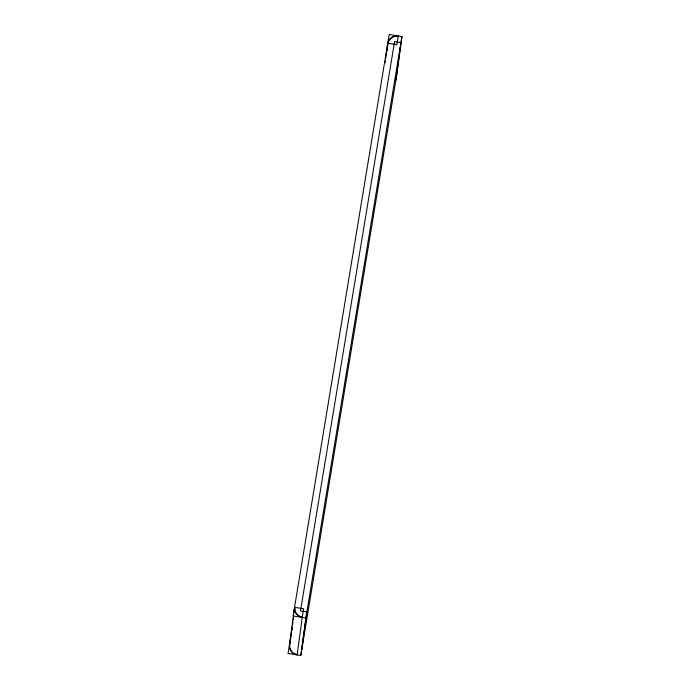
<?xml version="1.0" encoding="UTF-8"?>
<svg xmlns="http://www.w3.org/2000/svg" width="690" height="690" viewBox="0 0 690 690"><rect width="100%" height="100%" fill="white"/><g stroke="black" fill="none" stroke-linecap="round" stroke-linejoin="round"><path stroke-width="1.03" d="M290.128 642.752L289.843 644.84A8.858 8.418 7.7 0 0 289.765 645.495M290.55 639.63L290.826 637.543M291.111 635.464L291.534 632.342M291.818 630.255L292.241 627.132M292.517 625.045L292.94 621.923M293.224 619.844L293.647 616.713M294.63 609.425L294.915 607.347L303.652 608.761L302.28 617.067A8.858 8.418 7.7 0 1 294.915 607.347M291.585 632.031L288.049 653.43L300.797 655.5L305.868 618.007L401.951 36.57L389.203 34.5L293.121 615.937L305.868 618.007M301.797 649.445L306.869 611.952L300.495 610.917L394.577 41.59L400.95 42.625L395.879 80.118M385.098 62.937L385.374 60.858M385.658 58.771L387.771 43.151A9.229 8.772 7.7 0 1 398.311 35.975M387.15 50.499L387.435 48.421M387.858 45.299L388.134 43.211A8.858 8.418 7.7 0 1 398.251 36.328L396.879 44.634L388.134 43.211M401.951 36.57L396.879 74.063L300.797 655.5M291.913 630.048L292.293 627.779M297.218 654.56A8.858 8.418 7.7 0 1 296.536 654.422M295.863 654.241A8.858 8.418 7.7 0 1 293.397 653.016M292.336 652.145A8.858 8.418 7.7 0 1 291.861 651.653M291.43 651.127A8.858 8.418 7.7 0 1 291.051 650.575M290.706 649.989A8.858 8.418 7.7 0 1 290.412 649.385M290.171 648.764A8.858 8.418 7.7 0 1 289.765 646.815M294.552 607.286L289.481 644.779A9.229 8.772 7.7 0 0 297.157 654.905L302.229 617.412A9.229 8.772 7.7 0 1 294.552 607.286"/></g></svg>
